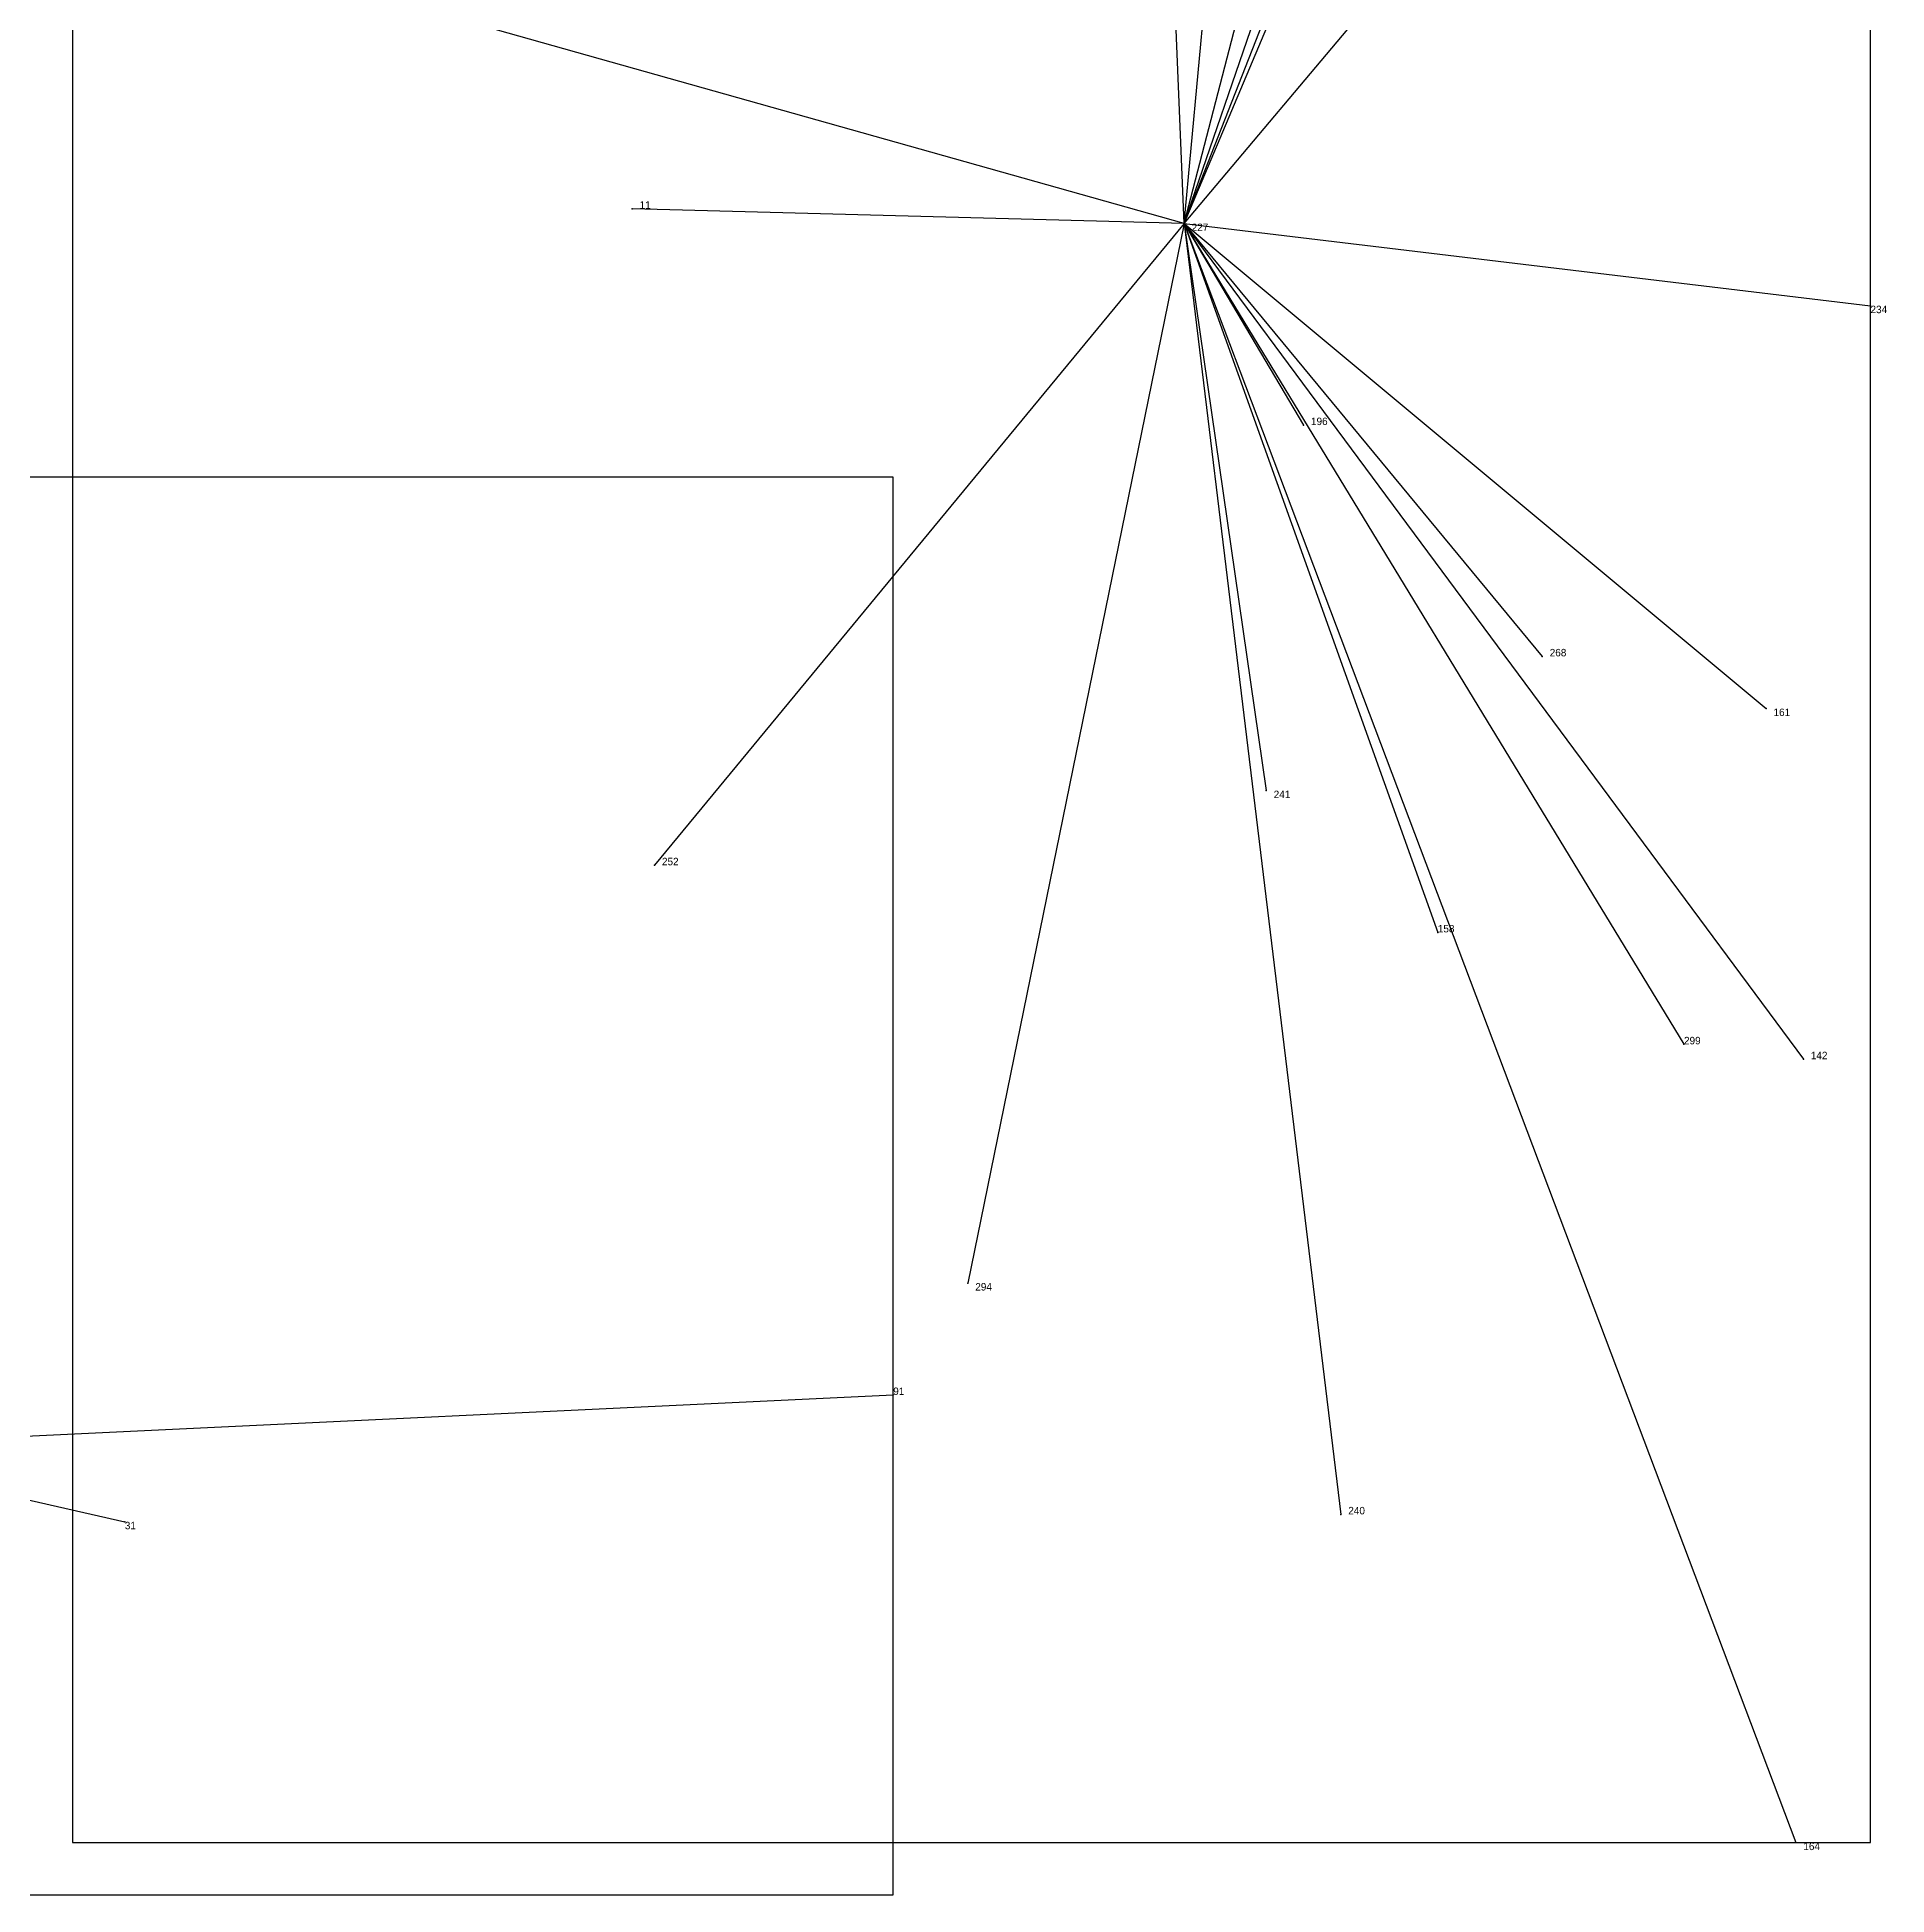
# Model space of a CAD drawing. Extents: x 0.01 to 1, y 0.004 to 0.997.
# Drawn here: x 0.7522 to 1.0002, y 0.005 to 0.254 of the extents above; entities that cross this region are included whole.
import ezdxf

# ---------------------------------------------------------------- set-up
doc = ezdxf.new("R2010")
doc.units = 0
for name, color, linetype in [('Clients', 3, 'CONTINUOUS'), ('Facilities', 3, 'CONTINUOUS'), ('Facilities_lines', 3, 'CONTINUOUS'), ('Min_max_boxes', 1, 'CONTINUOUS'), ('Normals', 1, 'CONTINUOUS'), ('Source_points', 5, 'CONTINUOUS'), ('Text', 3, 'CONTINUOUS')]:
    doc.layers.add(name, color=color, linetype=linetype)

msp = doc.modelspace()

# ---------------------------------------------------------------- linework, layer by layer
at = {"layer": 'Clients', "color": 5}
for p in [(0.832, 0.231), (0.998, 0.218), (0.922, 0.202), (0.954, 0.171), (0.984, 0.164), (0.917, 0.153), (0.835, 0.143), (0.94, 0.134), (0.973, 0.119), (0.989, 0.117), (0.877, 0.087), (0.867, 0.072), (0.764, 0.055), (0.927, 0.056), (0.988, 0.012)]:
    msp.add_point(p, dxfattribs=at)
at = {"layer": 'Facilities', "color": 3}
msp.add_point((0.906, 0.229), dxfattribs=at)
at = {"layer": 'Facilities_lines', "color": 3}
for p, q in [((0.906, 0.229), (0.899, 0.396)), ((0.906, 0.229), (0.971, 0.395)), ((0.906, 0.229), (0.939, 0.325)), ((0.906, 0.229), (0.946, 0.324)), ((0.906, 0.229), (0.964, 0.298)), ((0.906, 0.229), (0.921, 0.287)), ((0.906, 0.229), (0.911, 0.283)), ((0.906, 0.229), (0.757, 0.271)), ((0.906, 0.229), (0.832, 0.231)), ((0.906, 0.229), (0.835, 0.143)), ((0.906, 0.229), (0.877, 0.087)), ((0.906, 0.229), (0.989, 0.117)), ((0.906, 0.229), (0.94, 0.134)), ((0.906, 0.229), (0.984, 0.164)), ((0.906, 0.229), (0.988, 0.012)), ((0.906, 0.229), (0.922, 0.202)), ((0.906, 0.229), (0.998, 0.218)), ((0.906, 0.229), (0.927, 0.056)), ((0.906, 0.229), (0.917, 0.153)), ((0.906, 0.229), (0.954, 0.171)), ((0.906, 0.229), (0.973, 0.119)), ((0.72, 0.065), (0.867, 0.072)), ((0.72, 0.065), (0.764, 0.055))]:
    msp.add_line(p, q, dxfattribs=at)
at = {"layer": 'Min_max_boxes', "color": 1}
for p, q in [((0.757, 0.396), (0.757, 0.012)), ((0.757, 0.396), (0.757, 0.012)), ((0.998, 0.012), (0.998, 0.396)), ((0.998, 0.012), (0.998, 0.396)), ((0.867, 0.195), (0.525, 0.195)), ((0.867, 0.195), (0.525, 0.195)), ((0.867, 0.005), (0.867, 0.195)), ((0.867, 0.005), (0.867, 0.195)), ((0.867, 0.195), (0.867, 0.195)), ((0.757, 0.012), (0.998, 0.012)), ((0.757, 0.012), (0.998, 0.012)), ((0.757, 0.012), (0.757, 0.012)), ((0.998, 0.012), (0.998, 0.012)), ((0.525, 0.005), (0.867, 0.005)), ((0.525, 0.005), (0.867, 0.005)), ((0.867, 0.005), (0.867, 0.005))]:
    msp.add_line(p, q, dxfattribs=at)
at = {"layer": 'Normals', "color": 1}
for p, q in [((0.832, 0.231), (0.832, 0.231, 0.1)), ((0.906, 0.229), (0.906, 0.229, 0.1)), ((0.998, 0.218), (0.998, 0.218, 0.1)), ((0.922, 0.202), (0.922, 0.202, 0.1)), ((0.954, 0.171), (0.954, 0.171, 0.1)), ((0.984, 0.164), (0.984, 0.164, 0.1)), ((0.917, 0.153), (0.917, 0.153, 0.1)), ((0.835, 0.143), (0.835, 0.143, 0.1)), ((0.94, 0.134), (0.94, 0.134, 0.1)), ((0.973, 0.119), (0.973, 0.119, 0.1)), ((0.989, 0.117), (0.989, 0.117, 0.1)), ((0.877, 0.087), (0.877, 0.087, 0.1)), ((0.867, 0.072), (0.867, 0.072, 0.1)), ((0.764, 0.055), (0.764, 0.055, 0.1)), ((0.927, 0.056), (0.927, 0.056, 0.1)), ((0.988, 0.012), (0.988, 0.012, 0.1))]:
    msp.add_line(p, q, dxfattribs=at)
at = {"layer": 'Source_points', "color": 5}
for p in [(0.832, 0.231), (0.906, 0.229), (0.998, 0.218), (0.922, 0.202), (0.954, 0.171), (0.984, 0.164), (0.917, 0.153), (0.835, 0.143), (0.94, 0.134), (0.973, 0.119), (0.989, 0.117), (0.877, 0.087), (0.867, 0.072), (0.764, 0.055), (0.927, 0.056), (0.988, 0.012)]:
    msp.add_point(p, dxfattribs=at)

# ---------------------------------------------------------------- texts
at = {"layer": 'Text', "color": 3}
for s, p in [('11', (0.833, 0.231)), ('227', (0.907, 0.228)), ('234', (0.998, 0.217)), ('196', (0.923, 0.202)), ('268', (0.955, 0.171)), ('161', (0.985, 0.163)), ('241', (0.918, 0.152)), ('252', (0.836, 0.143)), ('158', (0.94, 0.134)), ('299', (0.973, 0.119)), ('142', (0.99, 0.117)), ('294', (0.878, 0.086)), ('91', (0.867, 0.072)), ('31', (0.764, 0.054)), ('240', (0.928, 0.056)), ('164', (0.989, 0.011))]:
    msp.add_text(s, height=0.001, dxfattribs=at).set_placement(p)

doc.saveas('drawing.dxf')
